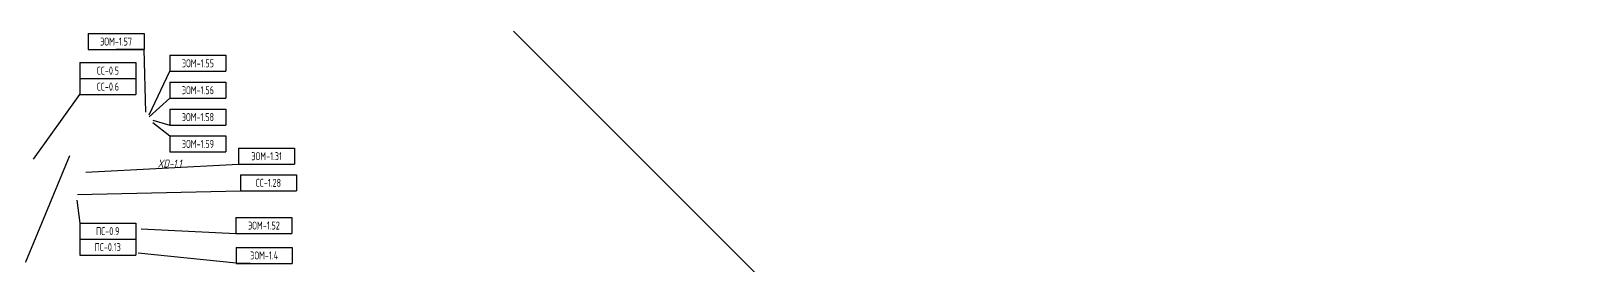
# Model space of a CAD drawing. Header units: millimetres. Extents: x -47065 to -19574, y -34741 to 8266.
# Drawn here: x -29263 to -19574, y -16829 to -15361 of the extents above; entities that cross this region are included whole.
import ezdxf

# ---------------------------------------------------------------- set-up
doc = ezdxf.new("R2010")
doc.units = ezdxf.units.MM
doc.layers.add('02 ЭОМ и СС', color=7, linetype='Continuous')
doc.layers.add('100 noprint', color=1, linetype='Continuous', plot=False)
doc.styles.add('GOST typeA', font='')
doc.styles.get("Standard").update_dxf_attribs({"font": ''})
doc.styles.add('ГОСТ-ISOCPEUR', font='isocpeui.ttf', dxfattribs={"width": 0.8})
doc.styles.get('GOST typeA').set_extended_font_data('GOST type A')
doc.styles.get('Standard').set_extended_font_data('Ubuntu')
doc.dimstyles.new('ISO-25', dxfattribs={"dimtxt": 2.5, "dimasz": 2.5, "dimexe": 1.25, "dimexo": 0.625, "dimtad": 1, "dimtxsty": 'Standard', "dimcen": 2.5, "dimadec": 0, "dimazin": 0, "dimtfac": 1, "dimtmove": 0, "dimatfit": 3, "dimfxl": 1, "dimarcsym": 0})

# ---------------------------------------------------------------- blocks, each defined once
blk = doc.blocks.new('*T64')
at = {"layer": '02 ЭОМ и СС', "color": 0, "lineweight": -2}
for p, q in [((0, 0), (350, 0)), ((0, 0), (0, -100)), ((350, 0), (350, -100)), ((0, -100), (350, -100))]:
    blk.add_line(p, q, dxfattribs=at)
at = {"layer": '02 ЭОМ и СС', "color": 0, "lineweight": -2, "insert": (175, -50), "char_height": 50, "width": 330, "attachment_point": 5, "style": 'GOST typeA'}
blk.add_mtext('{\\W0.8;ЭОМ-1.55}', dxfattribs=at)
blk = doc.blocks.new('*T65')
at = {"layer": '02 ЭОМ и СС', "color": 0, "lineweight": -2}
for p, q in [((0, 0), (350, 0)), ((0, 0), (0, -100)), ((350, 0), (350, -100)), ((0, -100), (350, -100))]:
    blk.add_line(p, q, dxfattribs=at)
at = {"layer": '02 ЭОМ и СС', "color": 0, "lineweight": -2, "insert": (175, -50), "char_height": 50, "width": 330, "attachment_point": 5, "style": 'GOST typeA'}
blk.add_mtext('{\\W0.8;ЭОМ-1.56}', dxfattribs=at)
blk = doc.blocks.new('*T66')
at = {"layer": '02 ЭОМ и СС', "color": 0, "lineweight": -2}
for p, q in [((0, 0), (350, 0)), ((0, 0), (0, -100)), ((350, 0), (350, -100)), ((0, -100), (350, -100))]:
    blk.add_line(p, q, dxfattribs=at)
at = {"layer": '02 ЭОМ и СС', "color": 0, "lineweight": -2, "insert": (175, -50), "char_height": 50, "width": 330, "attachment_point": 5, "style": 'GOST typeA'}
blk.add_mtext('{\\W0.8;ЭОМ-1.58}', dxfattribs=at)
blk = doc.blocks.new('*T67')
at = {"layer": '02 ЭОМ и СС', "color": 0, "lineweight": -2}
for p, q in [((0, 0), (350, 0)), ((0, 0), (0, -100)), ((350, 0), (350, -100)), ((0, -100), (350, -100))]:
    blk.add_line(p, q, dxfattribs=at)
at = {"layer": '02 ЭОМ и СС', "color": 0, "lineweight": -2, "insert": (175, -50), "char_height": 50, "width": 330, "attachment_point": 5, "style": 'GOST typeA'}
blk.add_mtext('{\\W0.8;ЭОМ-1.59}', dxfattribs=at)
blk = doc.blocks.new('*T69')
at = {"layer": '02 ЭОМ и СС', "color": 0, "lineweight": -2}
for p, q in [((0, 0), (350, 0)), ((0, 0), (0, -100)), ((350, 0), (350, -100)), ((0, -100), (350, -100))]:
    blk.add_line(p, q, dxfattribs=at)
at = {"layer": '02 ЭОМ и СС', "color": 0, "lineweight": -2, "insert": (175, -50), "char_height": 50, "width": 330, "attachment_point": 5, "style": 'GOST typeA'}
blk.add_mtext('{\\W0.8;ЭОМ-1.57}', dxfattribs=at)
blk = doc.blocks.new('*T71')
at = {"layer": '02 ЭОМ и СС', "color": 0, "lineweight": -2}
for p, q in [((0, 0), (350, 0)), ((0, 0), (0, -200)), ((350, 0), (350, -200)), ((0, -100), (350, -100)), ((0, -200), (350, -200))]:
    blk.add_line(p, q, dxfattribs=at)
at = {"layer": '02 ЭОМ и СС', "color": 0, "lineweight": -2, "char_height": 50, "width": 330, "attachment_point": 5, "style": 'GOST typeA'}
for s, insert in [('{\\W0.8;СС-0.5}', (175, -50)), ('{\\W0.8;СС-0.6}', (175, -150))]:
    blk.add_mtext(s, dxfattribs=dict(at, insert=insert))
blk = doc.blocks.new('*T74')
at = {"layer": '02 ЭОМ и СС', "color": 0, "lineweight": -2}
for p, q in [((0, 0), (350, 0)), ((0, 0), (0, -100)), ((350, 0), (350, -100)), ((0, -100), (350, -100))]:
    blk.add_line(p, q, dxfattribs=at)
at = {"layer": '02 ЭОМ и СС', "color": 0, "lineweight": -2, "insert": (175, -50), "char_height": 50, "width": 330, "attachment_point": 5, "style": 'GOST typeA'}
blk.add_mtext('{\\W0.8;ЭОМ-1.31}', dxfattribs=at)
blk = doc.blocks.new('*T86')
at = {"layer": '02 ЭОМ и СС', "color": 0, "lineweight": -2}
for p, q in [((0, 0), (350, 0)), ((0, 0), (0, -100)), ((350, 0), (350, -100)), ((0, -100), (350, -100))]:
    blk.add_line(p, q, dxfattribs=at)
at = {"layer": '02 ЭОМ и СС', "color": 0, "lineweight": -2, "insert": (175, -50), "char_height": 50, "width": 330, "attachment_point": 5, "style": 'GOST typeA'}
blk.add_mtext('{\\W0.8;ЭОМ-1.4}', dxfattribs=at)
blk = doc.blocks.new('*T88')
at = {"layer": '02 ЭОМ и СС', "color": 0, "lineweight": -2}
for p, q in [((0, 0), (350, 0)), ((0, 0), (0, -100)), ((350, 0), (350, -100)), ((0, -100), (350, -100))]:
    blk.add_line(p, q, dxfattribs=at)
at = {"layer": '02 ЭОМ и СС', "color": 0, "lineweight": -2, "insert": (175, -50), "char_height": 50, "width": 330, "attachment_point": 5, "style": 'GOST typeA'}
blk.add_mtext('{\\W0.8;ЭОМ-1.52}', dxfattribs=at)
blk = doc.blocks.new('*T102')
at = {"layer": '02 ЭОМ и СС', "color": 0, "lineweight": -2}
for p, q in [((0, 0), (350, 0)), ((0, 0), (0, -100)), ((350, 0), (350, -100)), ((0, -100), (350, -100))]:
    blk.add_line(p, q, dxfattribs=at)
at = {"layer": '02 ЭОМ и СС', "color": 0, "lineweight": -2, "insert": (175, -50), "char_height": 50, "width": 330, "attachment_point": 5, "style": 'GOST typeA'}
blk.add_mtext('{\\W0.8;СС-1.28}', dxfattribs=at)
blk = doc.blocks.new('*T111')
at = {"layer": '02 ЭОМ и СС', "color": 0, "lineweight": -2}
for p, q in [((0, 0), (350, 0)), ((0, 0), (0, -200)), ((350, 0), (350, -200)), ((0, -100), (350, -100)), ((0, -200), (350, -200))]:
    blk.add_line(p, q, dxfattribs=at)
at = {"layer": '02 ЭОМ и СС', "color": 0, "lineweight": -2, "char_height": 50, "width": 330, "attachment_point": 5, "style": 'GOST typeA'}
for s, insert in [('{\\W0.8;ПС-0.9}', (175, -50)), ('{\\W0.8;ПС-0.13}', (175, -150))]:
    blk.add_mtext(s, dxfattribs=dict(at, insert=insert))

msp = doc.modelspace()

# ---------------------------------------------------------------- linework, layer by layer
at = {"layer": '100 noprint', "color": 1, "lineweight": -2, "ltscale": 100, "flags": 128}
msp.add_lwpolyline([(-26249, -15361.4), (-19573.8, -22036.6)], dxfattribs=at)

# ---------------------------------------------------------------- block references
for name, p in [('*T69', (-28906.8, -15377.1)), ('*T71', (-28957.5, -15558.6)), ('*T64', (-28395.5, -15512.9)), ('*T65', (-28395.5, -15680.8)), ('*T66', (-28395.5, -15848.8)), ('*T67', (-28395.5, -16016.8)), ('*T74', (-27966.1, -16093)), ('*T102', (-27954.9, -16259.5)), ('*T111', (-28959.1, -16561)), ('*T88', (-27983.2, -16526.1)), ('*T86', (-27981.8, -16712.9))]:
    msp.add_blockref(name, p)

# ---------------------------------------------------------------- texts
at = {"layer": '02 ЭОМ и СС', "lineweight": -2, "style": 'ГОСТ-ISOCPEUR', "width": 0.8}
msp.add_text('XD-1.1', height=50, dxfattribs=at).set_placement((-28471.5, -16214))

# ---------------------------------------------------------------- leaders
at = {"layer": '02 ЭОМ и СС', "lineweight": -2, "has_arrowhead": 0}
for points in [[(-28546.7, -15869.1), (-28556.8, -15477.1), (-28731.8, -15477.1)], [(-28524.7, -15885.1), (-28395.5, -15612.9), (-28220.5, -15612.9)], [(-29247.6, -16161.1), (-28957.5, -15758.6), (-28782.5, -15758.6)], [(-28524.7, -15898), (-28395.5, -15780.8), (-28220.5, -15780.8)], [(-28502.7, -15917.1), (-28395.5, -15948.8), (-28220.5, -15948.8)], [(-28502.7, -15933.1), (-28395.5, -16016.8), (-28220.5, -16016.8)], [(-29023.3, -16141.1), (-29297.2, -16804.7), (-29472.2, -16804.7)], [(-28921.2, -16241.8), (-27966.1, -16193), (-27791.1, -16193)], [(-28972.9, -16381.3), (-27954.9, -16359.5), (-27779.9, -16359.5)], [(-28976, -16417.1), (-28959.1, -16561), (-28784.1, -16561)], [(-28575.7, -16597.5), (-27983.2, -16626.1), (-27808.2, -16626.1)], [(-28593.7, -16746.2), (-27981.5, -16809.3), (-27806.8, -16812.9)]]:
    msp.add_leader(points, dimstyle='ISO-25', override={"dimasz": 50, "dimgap": 1, "dimtad": 0, "dimldrblk": 'ArchTick'}, dxfattribs=at)

doc.saveas('drawing.dxf')
